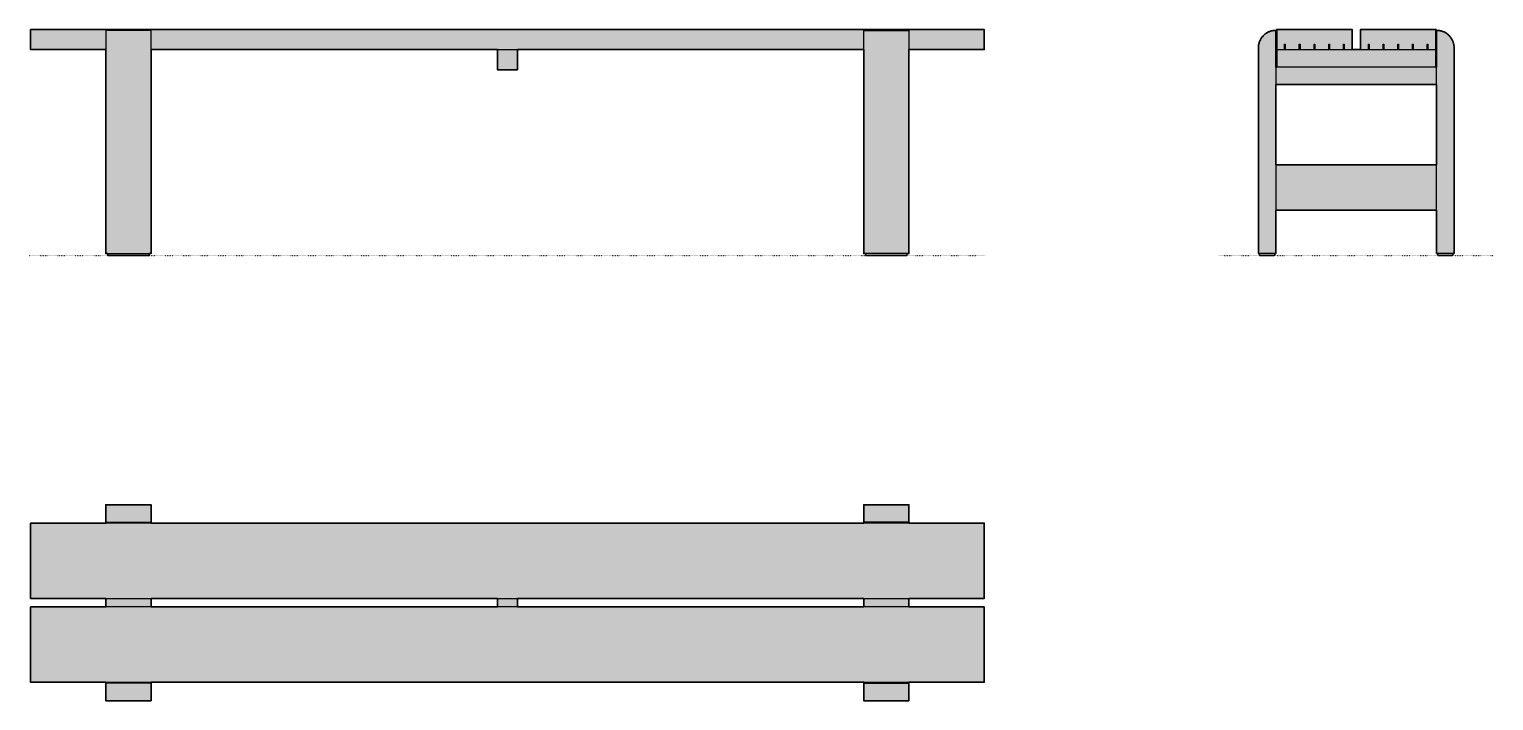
# Model space of a CAD drawing. Header units: millimetres. Extents: x 0 to 2918, y -886 to 450.
import ezdxf

# ---------------------------------------------------------------- set-up
doc = ezdxf.new("R2010")
doc.units = ezdxf.units.MM
doc.linetypes.add('Dots', pattern=[1, 0, -1])
doc.layers.add('Blocks', color=7, linetype='Continuous')
doc.layers.add('Blocks$Fill', color=7, linetype='Continuous', true_color=0xffffff)
for name, color, linetype, lineweight, true_color in [('Blocks$Inner', 7, 'Continuous', 25, 0x007f00), ('Blocks$Outline', 7, 'Continuous', 35, 0xff3f3f), ('Groud', 7, 'Dots', 25, 0x243775)]:
    doc.layers.add(name, color=color, linetype=linetype, lineweight=lineweight, true_color=true_color)

# ---------------------------------------------------------------- blocks, each defined once
blk = doc.blocks.new('Weekday Bench 190 Side')
at = {"layer": 'Blocks$Fill'}
h = blk.add_hatch(color=256, dxfattribs=at)
h.paths.add_polyline_path([(80.9, 4.4), (78.9, 4.4), (78.9, 413.4), (78.9, 414.6), (78.9, 415.8), (79, 417), (79.2, 418.2), (79.4, 419.4), (79.6, 420.6), (79.8, 421.7), (80.2, 422.9), (80.5, 424), (80.9, 425.2), (81.3, 426.3), (81.8, 427.4), (82.2, 428.5), (82.8, 429.5), (83.3, 430.6), (83.9, 431.6), (84.6, 432.6), (85.3, 433.6), (86, 434.6), (86.7, 435.5), (87.5, 436.4), (88.3, 437.3), (89.1, 438.2), (90, 439), (90.9, 439.8), (91.8, 440.6), (92.7, 441.3), (93.7, 442), (94.7, 442.7), (95.7, 443.3), (96.7, 444), (97.8, 444.5), (98.8, 445.1), (99.9, 445.5), (101, 446), (102.1, 446.4), (103.3, 446.8), (104.4, 447.1), (105.6, 447.4), (106.7, 447.7), (107.9, 447.9), (109.1, 448.1), (110.3, 448.3), (111.5, 448.4), (112.7, 448.4), (113.9, 448.4), (113.9, 375.4), (115.4, 375.4), (115.4, 450.4), (265.4, 450.4), (265.4, 410.4), (282.4, 410.4), (282.4, 450.4), (432.4, 450.4), (432.4, 410.4), (432.4, 375.4), (433.9, 375.4), (433.9, 448.4), (435, 448.4), (436.2, 448.4), (437.4, 448.3), (438.6, 448.1), (439.8, 447.9), (441, 447.7), (442.1, 447.4), (443.3, 447.1), (444.4, 446.8), (445.6, 446.4), (446.7, 446), (447.8, 445.5), (448.9, 445.1), (450, 444.5), (451, 444), (452, 443.3), (453, 442.7), (454, 442), (455, 441.3), (455.9, 440.6), (456.9, 439.8), (457.7, 439), (458.6, 438.2), (459.4, 437.3), (460.2, 436.4), (461, 435.5), (461.7, 434.6), (462.4, 433.6), (463.1, 432.6), (463.8, 431.6), (464.4, 430.6), (464.9, 429.5), (465.5, 428.5), (466, 427.4), (466.4, 426.3), (466.8, 425.2), (467.2, 424), (467.6, 422.9), (467.9, 421.7), (468.1, 420.6), (468.3, 419.4), (468.5, 418.2), (468.7, 417), (468.8, 415.8), (468.8, 414.6), (468.9, 413.4), (468.9, 4.4), (466.9, 4.4), (466.4, 1.7), (466.4, 1.6), (466.4, 1.6), (466.4, 1.5), (466.4, 1.5), (466.3, 1.4), (466.3, 1.4), (466.3, 1.3), (466.3, 1.3), (466.3, 1.2), (466.2, 1.2), (466.2, 1.1), (466.2, 1.1), (466.2, 1.1), (466.1, 1), (466.1, 1), (466.1, 0.9), (466, 0.9), (466, 0.9), (465.9, 0.8), (465.9, 0.8), (465.9, 0.8), (465.8, 0.7), (465.8, 0.7), (465.7, 0.7), (465.7, 0.7), (465.7, 0.6), (465.6, 0.6), (465.6, 0.6), (465.5, 0.6), (465.5, 0.5), (465.4, 0.5), (465.4, 0.5), (465.3, 0.5), (465.3, 0.5), (465.2, 0.5), (465.2, 0.5), (465.1, 0.5), (465.1, 0.5), (465, 0.4), (465, 0.4), (464.9, 0.4), (437.7, 0.4), (437.7, 0.4), (437.6, 0.5), (437.6, 0.5), (437.5, 0.5), (437.5, 0.5), (437.4, 0.5), (437.4, 0.5), (437.3, 0.5), (437.3, 0.5), (437.2, 0.5), (437.2, 0.6), (437.1, 0.6), (437.1, 0.6), (437, 0.6), (437, 0.7), (437, 0.7), (436.9, 0.7), (436.9, 0.7), (436.8, 0.8), (436.8, 0.8), (436.8, 0.8), (436.7, 0.9), (436.7, 0.9), (436.6, 0.9), (436.6, 1), (436.6, 1), (436.6, 1.1), (436.5, 1.1), (436.5, 1.1), (436.5, 1.2), (436.4, 1.2), (436.4, 1.3), (436.4, 1.3), (436.4, 1.4), (436.4, 1.4), (436.3, 1.5), (436.3, 1.5), (436.3, 1.6), (436.3, 1.6), (436.3, 1.7), (436.3, 1.7), (435.9, 4.4), (433.9, 4.4), (433.9, 90.4), (113.9, 90.4), (113.9, 4.4), (111.9, 4.4), (111.4, 1.7), (111.4, 1.6), (111.4, 1.6), (111.4, 1.5), (111.4, 1.5), (111.3, 1.4), (111.3, 1.4), (111.3, 1.3), (111.3, 1.3), (111.3, 1.2), (111.2, 1.2), (111.2, 1.1), (111.2, 1.1), (111.1, 1), (111.1, 1), (111.1, 1), (111, 0.9), (111, 0.9), (111, 0.9), (110.9, 0.8), (110.9, 0.8), (110.9, 0.8), (110.8, 0.7), (110.8, 0.7), (110.7, 0.7), (110.7, 0.6), (110.6, 0.6), (110.6, 0.6), (110.5, 0.6), (110.5, 0.6), (110.4, 0.5), (110.4, 0.5), (110.3, 0.5), (110.3, 0.5), (110.2, 0.5), (110.2, 0.5), (110.1, 0.5), (110.1, 0.5), (110, 0.4), (110, 0.4), (109.9, 0.4), (82.7, 0.4), (82.7, 0.4), (82.6, 0.5), (82.6, 0.5), (82.5, 0.5), (82.5, 0.5), (82.4, 0.5), (82.4, 0.5), (82.3, 0.5), (82.3, 0.5), (82.2, 0.5), (82.2, 0.6), (82.1, 0.6), (82.1, 0.6), (82, 0.6), (82, 0.7), (82, 0.7), (81.9, 0.7), (81.9, 0.7), (81.8, 0.8), (81.8, 0.8), (81.8, 0.8), (81.7, 0.9), (81.7, 0.9), (81.6, 0.9), (81.6, 1), (81.6, 1), (81.6, 1.1), (81.5, 1.1), (81.5, 1.1), (81.5, 1.2), (81.4, 1.2), (81.4, 1.3), (81.4, 1.3), (81.4, 1.4), (81.4, 1.4), (81.3, 1.5), (81.3, 1.5), (81.3, 1.6), (81.3, 1.6), (81.3, 1.7), (81.3, 1.7)], flags=0)
h.paths.add_polyline_path([(113.9, 340.4), (113.9, 180.4), (433.9, 180.4), (433.9, 340.4)], flags=0)
at = {"layer": 'Blocks$Inner'}
for p, q in [((432.4, 410.4), (432.4, 375.4)), ((113.9, 375.4), (115.4, 375.4)), ((433.9, 340.4), (113.9, 340.4)), ((113.9, 180.4), (433.9, 180.4)), ((113.9, 90.4), (433.9, 90.4))]:
    blk.add_line(p, q, dxfattribs=at)
for points in [[(113.9, 448.4), (113.9, 180.4), (113.9, 90.4), (113.9, 4.4), (78.9, 4.4), (78.9, 413.4), (78.9, 414.6), (78.9, 415.8), (79, 417), (79.2, 418.2), (79.4, 419.4), (79.6, 420.6), (79.8, 421.7), (80.2, 422.9), (80.5, 424), (80.9, 425.2), (81.3, 426.3), (81.8, 427.4), (82.2, 428.5), (82.8, 429.5), (83.3, 430.6), (83.9, 431.6), (84.6, 432.6), (85.3, 433.6), (86, 434.6), (86.7, 435.5), (87.5, 436.4), (88.3, 437.3), (89.1, 438.2), (90, 439), (90.9, 439.8), (91.8, 440.6), (92.7, 441.3), (93.7, 442), (94.7, 442.7), (95.7, 443.3), (96.7, 444), (97.8, 444.5), (98.8, 445.1), (99.9, 445.5), (101, 446), (102.1, 446.4), (103.3, 446.8), (104.4, 447.1), (105.6, 447.4), (106.7, 447.7), (107.9, 447.9), (109.1, 448.1), (110.3, 448.3), (111.5, 448.4), (112.7, 448.4)], [(433.9, 4.4), (433.9, 448.4), (435, 448.4), (436.2, 448.4), (437.4, 448.3), (438.6, 448.1), (439.8, 447.9), (441, 447.7), (442.1, 447.4), (443.3, 447.1), (444.4, 446.8), (445.6, 446.4), (446.7, 446), (447.8, 445.5), (448.9, 445.1), (450, 444.5), (451, 444), (452, 443.3), (453, 442.7), (454, 442), (455, 441.3), (455.9, 440.6), (456.9, 439.8), (457.7, 439), (458.6, 438.2), (459.4, 437.3), (460.2, 436.4), (461, 435.5), (461.7, 434.6), (462.4, 433.6), (463.1, 432.6), (463.8, 431.6), (464.4, 430.6), (464.9, 429.5), (465.5, 428.5), (466, 427.4), (466.4, 426.3), (466.8, 425.2), (467.2, 424), (467.6, 422.9), (467.9, 421.7), (468.1, 420.6), (468.3, 419.4), (468.5, 418.2), (468.7, 417), (468.8, 415.8), (468.8, 414.6), (468.9, 413.4), (468.9, 4.4)]]:
    blk.add_lwpolyline(points, close=True, dxfattribs=at)
for points in [[(433.9, 375.4), (432.4, 375.4), (115.4, 375.4), (115.4, 410.4), (115.4, 450.4), (265.4, 450.4), (265.4, 410.4)], [(415.2, 410.4), (415.2, 420.6), (416.5, 420.6), (416.5, 410.4), (432.4, 410.4), (432.4, 450.4), (282.4, 450.4), (282.4, 410.4)], [(115.4, 410.4), (131.2, 410.4), (132.5, 410.4)], [(131.2, 410.4), (131.2, 420.6), (132.5, 420.6), (132.5, 410.4), (160.4, 410.4), (161.8, 410.4)], [(160.4, 410.4), (160.4, 420.6), (161.8, 420.6), (161.8, 410.4), (189.7, 410.4), (191, 410.4), (218.9, 410.4), (220.3, 410.4), (248.2, 410.4), (249.5, 410.4), (265.4, 410.4), (282.4, 410.4), (298.2, 410.4), (299.5, 410.4), (327.4, 410.4), (328.8, 410.4)], [(189.7, 410.4), (189.7, 420.6), (191, 420.6), (191, 410.4)], [(218.9, 410.4), (218.9, 420.6), (220.3, 420.6), (220.3, 410.4)], [(248.2, 410.4), (248.2, 420.6), (249.5, 420.6), (249.5, 410.4)], [(298.2, 410.4), (298.2, 420.6), (299.5, 420.6), (299.5, 410.4)], [(327.4, 410.4), (327.4, 420.6), (328.8, 420.6), (328.8, 410.4), (356.7, 410.4), (358, 410.4), (385.9, 410.4), (387.3, 410.4)], [(356.7, 410.4), (356.7, 420.6), (358, 420.6), (358, 410.4)], [(385.9, 410.4), (385.9, 420.6), (387.3, 420.6), (387.3, 410.4), (415.2, 410.4), (416.5, 410.4)], [(80.9, 4.4), (81.3, 1.7), (81.3, 1.7), (81.3, 1.6), (81.3, 1.6), (81.3, 1.5), (81.3, 1.5), (81.4, 1.4), (81.4, 1.4), (81.4, 1.3), (81.4, 1.3), (81.4, 1.2), (81.5, 1.2), (81.5, 1.1), (81.5, 1.1), (81.6, 1.1), (81.6, 1), (81.6, 1), (81.6, 0.9), (81.7, 0.9), (81.7, 0.9), (81.8, 0.8), (81.8, 0.8), (81.8, 0.8), (81.9, 0.7), (81.9, 0.7), (82, 0.7), (82, 0.7), (82, 0.6), (82.1, 0.6), (82.1, 0.6), (82.2, 0.6), (82.2, 0.5), (82.3, 0.5), (82.3, 0.5), (82.4, 0.5), (82.4, 0.5), (82.5, 0.5), (82.5, 0.5), (82.6, 0.5), (82.6, 0.5), (82.7, 0.4), (82.7, 0.4), (82.8, 0.4), (82.9, 0.4), (83.9, 0.4), (84.2, 0.4), (108.5, 0.4), (108.8, 0.4), (109.8, 0.4), (109.9, 0.4), (110, 0.4), (110, 0.4), (110.1, 0.5), (110.1, 0.5), (110.2, 0.5), (110.2, 0.5), (110.3, 0.5), (110.3, 0.5), (110.4, 0.5), (110.4, 0.5), (110.5, 0.6), (110.5, 0.6), (110.6, 0.6), (110.6, 0.6), (110.7, 0.6), (110.7, 0.7), (110.8, 0.7), (110.8, 0.7), (110.9, 0.8), (110.9, 0.8), (110.9, 0.8), (111, 0.9), (111, 0.9), (111, 0.9), (111.1, 1), (111.1, 1), (111.1, 1), (111.2, 1.1), (111.2, 1.1), (111.2, 1.2), (111.3, 1.2), (111.3, 1.3), (111.3, 1.3), (111.3, 1.4), (111.3, 1.4), (111.4, 1.5), (111.4, 1.5), (111.4, 1.6), (111.4, 1.6), (111.4, 1.7), (111.4, 1.7), (111.9, 4.4)], [(466.9, 4.4), (466.4, 1.7), (466.4, 1.7), (466.4, 1.6), (466.4, 1.6), (466.4, 1.5), (466.4, 1.5), (466.3, 1.4), (466.3, 1.4), (466.3, 1.3), (466.3, 1.3), (466.3, 1.2), (466.2, 1.2), (466.2, 1.1), (466.2, 1.1), (466.2, 1.1), (466.1, 1), (466.1, 1), (466.1, 0.9), (466, 0.9), (466, 0.9), (465.9, 0.8), (465.9, 0.8), (465.9, 0.8), (465.8, 0.7), (465.8, 0.7), (465.7, 0.7), (465.7, 0.7), (465.7, 0.6), (465.6, 0.6), (465.6, 0.6), (465.5, 0.6), (465.5, 0.5), (465.4, 0.5), (465.4, 0.5), (465.3, 0.5), (465.3, 0.5), (465.2, 0.5), (465.2, 0.5), (465.1, 0.5), (465.1, 0.5), (465, 0.4), (465, 0.4), (464.9, 0.4), (463.8, 0.4), (463.5, 0.4), (439.2, 0.4), (438.9, 0.4), (437.9, 0.4), (437.8, 0.4), (437.7, 0.4), (437.7, 0.4), (437.6, 0.5), (437.6, 0.5), (437.5, 0.5), (437.5, 0.5), (437.4, 0.5), (437.4, 0.5), (437.3, 0.5), (437.3, 0.5), (437.2, 0.5), (437.2, 0.6), (437.1, 0.6), (437.1, 0.6), (437, 0.6), (437, 0.7), (437, 0.7), (436.9, 0.7), (436.9, 0.7), (436.8, 0.8), (436.8, 0.8), (436.8, 0.8), (436.7, 0.9), (436.7, 0.9), (436.6, 0.9), (436.6, 1), (436.6, 1), (436.6, 1.1), (436.5, 1.1), (436.5, 1.1), (436.5, 1.2), (436.4, 1.2), (436.4, 1.3), (436.4, 1.3), (436.4, 1.4), (436.4, 1.4), (436.3, 1.5), (436.3, 1.5), (436.3, 1.6), (436.3, 1.6), (436.3, 1.7), (436.3, 1.7), (435.9, 4.4)]]:
    blk.add_lwpolyline(points, dxfattribs=at)
at = {"layer": 'Blocks$Outline'}
for points in [[(80.9, 4.4), (78.9, 4.4), (78.9, 413.4), (78.9, 414.6), (78.9, 415.8), (79, 417), (79.2, 418.2), (79.4, 419.4), (79.6, 420.6), (79.8, 421.7), (80.2, 422.9), (80.5, 424), (80.9, 425.2), (81.3, 426.3), (81.8, 427.4), (82.2, 428.5), (82.8, 429.5), (83.3, 430.6), (83.9, 431.6), (84.6, 432.6), (85.3, 433.6), (86, 434.6), (86.7, 435.5), (87.5, 436.4), (88.3, 437.3), (89.1, 438.2), (90, 439), (90.9, 439.8), (91.8, 440.6), (92.7, 441.3), (93.7, 442), (94.7, 442.7), (95.7, 443.3), (96.7, 444), (97.8, 444.5), (98.8, 445.1), (99.9, 445.5), (101, 446), (102.1, 446.4), (103.3, 446.8), (104.4, 447.1), (105.6, 447.4), (106.7, 447.7), (107.9, 447.9), (109.1, 448.1), (110.3, 448.3), (111.5, 448.4), (112.7, 448.4), (113.9, 448.4)], [(113.9, 448.4), (113.9, 375.4)], [(115.4, 375.4), (115.4, 410.4), (115.4, 450.4), (265.4, 450.4), (265.4, 410.4)], [(282.4, 410.4), (282.4, 450.4), (432.4, 450.4), (432.4, 410.4)], [(433.9, 375.4), (433.9, 448.4), (435, 448.4), (436.2, 448.4), (437.4, 448.3), (438.6, 448.1), (439.8, 447.9), (441, 447.7), (442.1, 447.4), (443.3, 447.1), (444.4, 446.8), (445.6, 446.4), (446.7, 446), (447.8, 445.5), (448.9, 445.1), (450, 444.5), (451, 444), (452, 443.3), (453, 442.7), (454, 442), (455, 441.3), (455.9, 440.6), (456.9, 439.8), (457.7, 439), (458.6, 438.2), (459.4, 437.3), (460.2, 436.4), (461, 435.5), (461.7, 434.6), (462.4, 433.6), (463.1, 432.6), (463.8, 431.6), (464.4, 430.6), (464.9, 429.5), (465.5, 428.5), (466, 427.4), (466.4, 426.3), (466.8, 425.2), (467.2, 424), (467.6, 422.9), (467.9, 421.7), (468.1, 420.6), (468.3, 419.4), (468.5, 418.2), (468.7, 417), (468.8, 415.8), (468.8, 414.6), (468.9, 413.4), (468.9, 4.4), (466.9, 4.4)], [(265.4, 410.4), (282.4, 410.4)], [(432.4, 410.4), (432.4, 375.4)], [(113.9, 375.4), (115.4, 375.4)], [(432.4, 375.4), (433.9, 375.4)], [(113.9, 340.4), (113.9, 180.4)], [(433.9, 340.4), (113.9, 340.4)], [(433.9, 180.4), (433.9, 340.4)], [(113.9, 180.4), (433.9, 180.4)], [(113.9, 90.4), (113.9, 90.4), (113.9, 4.4), (111.9, 4.4)], [(433.9, 90.4), (113.9, 90.4)], [(433.9, 4.4), (433.9, 90.4)], [(111.9, 4.4), (111.4, 1.7), (111.4, 1.7), (111.4, 1.6), (111.4, 1.6), (111.4, 1.5), (111.4, 1.5), (111.3, 1.4), (111.3, 1.4), (111.3, 1.3), (111.3, 1.3), (111.3, 1.2), (111.2, 1.2), (111.2, 1.1), (111.2, 1.1), (111.1, 1), (111.1, 1), (111.1, 1), (111, 0.9), (111, 0.9), (111, 0.9), (110.9, 0.8), (110.9, 0.8), (110.9, 0.8), (110.8, 0.7), (110.8, 0.7), (110.7, 0.7), (110.7, 0.6), (110.6, 0.6), (110.6, 0.6), (110.5, 0.6), (110.5, 0.6), (110.4, 0.5), (110.4, 0.5), (110.3, 0.5), (110.3, 0.5), (110.2, 0.5), (110.2, 0.5), (110.1, 0.5), (110.1, 0.5), (110, 0.4), (110, 0.4), (109.9, 0.4), (109.8, 0.4), (108.8, 0.4), (108.5, 0.4), (84.2, 0.4), (83.9, 0.4), (82.9, 0.4), (82.8, 0.4), (82.7, 0.4), (82.7, 0.4), (82.6, 0.5), (82.6, 0.5), (82.5, 0.5), (82.5, 0.5), (82.4, 0.5), (82.4, 0.5), (82.3, 0.5), (82.3, 0.5), (82.2, 0.5), (82.2, 0.6), (82.1, 0.6), (82.1, 0.6), (82, 0.6), (82, 0.7), (82, 0.7), (81.9, 0.7), (81.9, 0.7), (81.8, 0.8), (81.8, 0.8), (81.8, 0.8), (81.7, 0.9), (81.7, 0.9), (81.6, 0.9), (81.6, 1), (81.6, 1), (81.6, 1.1), (81.5, 1.1), (81.5, 1.1), (81.5, 1.2), (81.4, 1.2), (81.4, 1.3), (81.4, 1.3), (81.4, 1.4), (81.4, 1.4), (81.3, 1.5), (81.3, 1.5), (81.3, 1.6), (81.3, 1.6), (81.3, 1.7), (81.3, 1.7), (80.9, 4.4)], [(435.9, 4.4), (433.9, 4.4)], [(466.9, 4.4), (466.4, 1.7), (466.4, 1.7), (466.4, 1.6), (466.4, 1.6), (466.4, 1.5), (466.4, 1.5), (466.3, 1.4), (466.3, 1.4), (466.3, 1.3), (466.3, 1.3), (466.3, 1.2), (466.2, 1.2), (466.2, 1.1), (466.2, 1.1), (466.2, 1.1), (466.1, 1), (466.1, 1), (466.1, 0.9), (466, 0.9), (466, 0.9), (465.9, 0.8), (465.9, 0.8), (465.9, 0.8), (465.8, 0.7), (465.8, 0.7), (465.7, 0.7), (465.7, 0.7), (465.7, 0.6), (465.6, 0.6), (465.6, 0.6), (465.5, 0.6), (465.5, 0.5), (465.4, 0.5), (465.4, 0.5), (465.3, 0.5), (465.3, 0.5), (465.2, 0.5), (465.2, 0.5), (465.1, 0.5), (465.1, 0.5), (465, 0.4), (465, 0.4), (464.9, 0.4), (463.8, 0.4), (463.5, 0.4), (439.2, 0.4), (438.9, 0.4), (437.9, 0.4), (437.8, 0.4), (437.7, 0.4), (437.7, 0.4), (437.6, 0.5), (437.6, 0.5), (437.5, 0.5), (437.5, 0.5), (437.4, 0.5), (437.4, 0.5), (437.3, 0.5), (437.3, 0.5), (437.2, 0.5), (437.2, 0.6), (437.1, 0.6), (437.1, 0.6), (437, 0.6), (437, 0.7), (437, 0.7), (436.9, 0.7), (436.9, 0.7), (436.8, 0.8), (436.8, 0.8), (436.8, 0.8), (436.7, 0.9), (436.7, 0.9), (436.6, 0.9), (436.6, 1), (436.6, 1), (436.6, 1.1), (436.5, 1.1), (436.5, 1.1), (436.5, 1.2), (436.4, 1.2), (436.4, 1.3), (436.4, 1.3), (436.4, 1.4), (436.4, 1.4), (436.3, 1.5), (436.3, 1.5), (436.3, 1.6), (436.3, 1.6), (436.3, 1.7), (436.3, 1.7), (435.9, 4.4)]]:
    blk.add_lwpolyline(points, dxfattribs=at)
blk = doc.blocks.new('Weekday Bench 190 Top')
at = {"layer": 'Blocks$Fill'}
h = blk.add_hatch(color=256, dxfattribs=at)
h.paths.add_polyline_path([(405.4, -945.5), (405.4, -1095.5), (555.4, -1095.5), (555.4, -945.5), (591.9, -945.5), (591.9, -855.5), (556.9, -855.5), (555.4, -855.5), (555.4, 564.5), (591.9, 564.5), (591.9, 654.5), (556.9, 654.5), (555.4, 654.5), (555.4, 804.5), (405.4, 804.5), (405.4, 654.5), (388.4, 654.5), (388.4, 804.5), (238.4, 804.5), (238.4, 654.5), (236.9, 654.5), (201.9, 654.5), (201.9, 564.5), (236.9, 564.5), (238.4, 564.5), (238.4, -855.5), (201.9, -855.5), (201.9, -945.5), (236.9, -945.5), (238.4, -945.5), (238.4, -1095.5), (388.4, -1095.5), (388.4, -945.5)], flags=0)
h.paths.add_polyline_path([(388.4, -125.5), (388.4, 564.5), (405.4, 564.5), (405.4, -125.5)], flags=0)
h.paths.add_polyline_path([(405.4, -855.5), (388.4, -855.5), (388.4, -165.5), (405.4, -165.5)], flags=0)
at = {"layer": 'Blocks$Inner'}
for p, q in [((556.9, 654.5), (556.9, 564.5)), ((236.9, -855.5), (236.9, -945.5)), ((388.4, -855.5), (405.4, -855.5)), ((556.9, -945.5), (556.9, -855.5)), ((405.4, -945.5), (388.4, -945.5))]:
    blk.add_line(p, q, dxfattribs=at)
for points in [[(388.4, 804.5), (238.4, 804.5), (238.4, -1095.5), (388.4, -1095.5)], [(555.4, 804.5), (405.4, 804.5), (405.4, -1095.5), (555.4, -1095.5)]]:
    blk.add_lwpolyline(points, close=True, dxfattribs=at)
for points in [[(236.9, 564.5), (236.9, 654.5), (201.9, 654.5), (201.9, 564.5), (236.9, 564.5), (238.4, 564.5)], [(238.4, 654.5), (236.9, 654.5)], [(405.4, 654.5), (388.4, 654.5)], [(555.4, 564.5), (556.9, 564.5), (591.9, 564.5), (591.9, 654.5), (556.9, 654.5), (555.4, 654.5)], [(388.4, 564.5), (405.4, 564.5)], [(388.4, -125.5), (405.4, -125.5)], [(405.4, -165.5), (388.4, -165.5)], [(238.4, -945.5), (236.9, -945.5), (201.9, -945.5), (201.9, -855.5), (236.9, -855.5), (238.4, -855.5)], [(555.4, -855.5), (556.9, -855.5), (591.9, -855.5), (591.9, -945.5), (556.9, -945.5), (555.4, -945.5)]]:
    blk.add_lwpolyline(points, dxfattribs=at)
at = {"layer": 'Blocks$Outline'}
for points in [[(388.4, 804.5), (238.4, 804.5), (238.4, 654.5)], [(388.4, 654.5), (388.4, 804.5)], [(555.4, 804.5), (405.4, 804.5), (405.4, 654.5)], [(555.4, 654.5), (555.4, 804.5)], [(236.9, 654.5), (201.9, 654.5), (201.9, 564.5), (236.9, 564.5), (238.4, 564.5)], [(238.4, 654.5), (236.9, 654.5)], [(405.4, 654.5), (388.4, 654.5)], [(555.4, 564.5), (556.9, 564.5), (591.9, 564.5), (591.9, 654.5), (556.9, 654.5), (555.4, 654.5)], [(238.4, 564.5), (238.4, -855.5)], [(388.4, -125.5), (388.4, 564.5)], [(388.4, 564.5), (405.4, 564.5)], [(405.4, 564.5), (405.4, -125.5)], [(555.4, -855.5), (555.4, 564.5)], [(405.4, -125.5), (388.4, -125.5)], [(388.4, -855.5), (388.4, -165.5)], [(388.4, -165.5), (405.4, -165.5)], [(405.4, -165.5), (405.4, -855.5)], [(238.4, -855.5), (236.9, -855.5), (201.9, -855.5), (201.9, -945.5), (236.9, -945.5), (238.4, -945.5)], [(405.4, -855.5), (388.4, -855.5)], [(555.4, -945.5), (556.9, -945.5), (591.9, -945.5), (591.9, -855.5), (556.9, -855.5), (555.4, -855.5)], [(238.4, -945.5), (238.4, -1095.5), (388.4, -1095.5), (388.4, -945.5)], [(388.4, -945.5), (405.4, -945.5)], [(405.4, -945.5), (405.4, -1095.5), (555.4, -1095.5), (555.4, -945.5)]]:
    blk.add_lwpolyline(points, dxfattribs=at)
blk = doc.blocks.new('Weekday Bench 190 Front')
at = {"layer": 'Blocks$Fill'}
blk.add_hatch(color=256, dxfattribs=at).paths.add_polyline_path([(1752.5, 410), (1902.5, 410), (1902.5, 450), (2.5, 450), (2.5, 410), (152.5, 410), (152.5, 4), (156, 4), (156.4, 1.2), (156.5, 1.2), (156.5, 1.1), (156.5, 1.1), (156.5, 1), (156.5, 1), (156.5, 0.9), (156.6, 0.9), (156.6, 0.8), (156.6, 0.8), (156.6, 0.7), (156.7, 0.7), (156.7, 0.7), (156.7, 0.6), (156.7, 0.6), (156.8, 0.5), (156.8, 0.5), (156.8, 0.5), (156.9, 0.4), (156.9, 0.4), (156.9, 0.4), (157, 0.3), (157, 0.3), (157.1, 0.3), (157.1, 0.2), (157.2, 0.2), (157.2, 0.2), (157.2, 0.2), (157.3, 0.1), (157.3, 0.1), (157.4, 0.1), (157.4, 0.1), (157.5, 0.1), (157.5, 0.1), (157.6, 0), (157.6, 0), (157.7, 0), (157.7, 0), (157.8, 0), (157.8, 0), (157.9, 0), (157.9, 0), (237.1, 0), (237.2, 0), (237.2, 0), (237.3, 0), (237.4, 0), (237.4, 0), (237.5, 0), (237.5, 0.1), (237.6, 0.1), (237.6, 0.1), (237.6, 0.1), (237.7, 0.1), (237.7, 0.1), (237.8, 0.2), (237.8, 0.2), (237.9, 0.2), (237.9, 0.3), (238, 0.3), (238, 0.3), (238, 0.3), (238.1, 0.4), (238.1, 0.4), (238.2, 0.4), (238.2, 0.5), (238.2, 0.5), (238.3, 0.6), (238.3, 0.6), (238.3, 0.6), (238.4, 0.7), (238.4, 0.7), (238.4, 0.8), (238.4, 0.8), (238.5, 0.9), (238.5, 0.9), (238.5, 1), (238.5, 1), (238.5, 1.1), (238.5, 1.1), (238.6, 1.2), (238.6, 1.2), (238.6, 1.3), (239, 4), (242.5, 4), (242.5, 410), (932.5, 410), (932.5, 370), (972.5, 370), (972.5, 410), (1662.5, 410), (1662.5, 4), (1666, 4), (1666.4, 1.2), (1666.5, 1.2), (1666.5, 1.1), (1666.5, 1.1), (1666.5, 1), (1666.5, 1), (1666.5, 0.9), (1666.6, 0.9), (1666.6, 0.8), (1666.6, 0.8), (1666.6, 0.7), (1666.7, 0.7), (1666.7, 0.7), (1666.7, 0.6), (1666.7, 0.6), (1666.8, 0.5), (1666.8, 0.5), (1666.8, 0.5), (1666.9, 0.4), (1666.9, 0.4), (1666.9, 0.4), (1667, 0.3), (1667, 0.3), (1667.1, 0.3), (1667.1, 0.2), (1667.2, 0.2), (1667.2, 0.2), (1667.2, 0.2), (1667.3, 0.1), (1667.3, 0.1), (1667.4, 0.1), (1667.4, 0.1), (1667.5, 0.1), (1667.5, 0.1), (1667.6, 0), (1667.6, 0), (1667.7, 0), (1667.7, 0), (1667.8, 0), (1667.8, 0), (1667.9, 0), (1667.9, 0), (1747.1, 0), (1747.2, 0), (1747.2, 0), (1747.3, 0), (1747.4, 0), (1747.4, 0), (1747.5, 0), (1747.5, 0.1), (1747.6, 0.1), (1747.6, 0.1), (1747.6, 0.1), (1747.7, 0.1), (1747.7, 0.1), (1747.8, 0.2), (1747.8, 0.2), (1747.9, 0.2), (1747.9, 0.3), (1748, 0.3), (1748, 0.3), (1748, 0.3), (1748.1, 0.4), (1748.1, 0.4), (1748.2, 0.4), (1748.2, 0.5), (1748.2, 0.5), (1748.3, 0.6), (1748.3, 0.6), (1748.3, 0.6), (1748.4, 0.7), (1748.4, 0.7), (1748.4, 0.8), (1748.4, 0.8), (1748.5, 0.9), (1748.5, 0.9), (1748.5, 1), (1748.5, 1), (1748.5, 1.1), (1748.5, 1.1), (1748.6, 1.2), (1748.6, 1.2), (1748.6, 1.3), (1749, 4), (1752.5, 4)], flags=0)
at = {"layer": 'Blocks$Inner'}
for points in [[(1752.5, 410), (1902.5, 410), (1902.5, 450), (2.5, 450), (2.5, 410), (152.5, 410)], [(242.5, 410), (1662.5, 410)], [(972.5, 410), (972.5, 370), (932.5, 370), (932.5, 410)], [(239, 4), (238.6, 1.3), (238.6, 1.2), (238.6, 1.2), (238.5, 1.1), (238.5, 1.1), (238.5, 1), (238.5, 1), (238.5, 0.9), (238.5, 0.9), (238.4, 0.8), (238.4, 0.8), (238.4, 0.7), (238.4, 0.7), (238.3, 0.6), (238.3, 0.6), (238.3, 0.6), (238.2, 0.5), (238.2, 0.5), (238.2, 0.4), (238.1, 0.4), (238.1, 0.4), (238, 0.3), (238, 0.3), (238, 0.3), (237.9, 0.3), (237.9, 0.2), (237.8, 0.2), (237.8, 0.2), (237.7, 0.1), (237.7, 0.1), (237.6, 0.1), (237.6, 0.1), (237.6, 0.1), (237.5, 0.1), (237.5, 0), (237.4, 0), (237.4, 0), (237.3, 0), (237.2, 0), (237.2, 0), (237.1, 0), (237.1, 0), (235.9, 0), (235.6, 0), (159.4, 0), (159.1, 0), (157.9, 0), (157.9, 0), (157.8, 0), (157.8, 0), (157.7, 0), (157.7, 0), (157.6, 0), (157.6, 0), (157.5, 0.1), (157.5, 0.1), (157.4, 0.1), (157.4, 0.1), (157.3, 0.1), (157.3, 0.1), (157.2, 0.2), (157.2, 0.2), (157.2, 0.2), (157.1, 0.2), (157.1, 0.3), (157, 0.3), (157, 0.3), (156.9, 0.4), (156.9, 0.4), (156.9, 0.4), (156.8, 0.5), (156.8, 0.5), (156.8, 0.5), (156.7, 0.6), (156.7, 0.6), (156.7, 0.7), (156.7, 0.7), (156.6, 0.7), (156.6, 0.8), (156.6, 0.8), (156.6, 0.9), (156.5, 0.9), (156.5, 1), (156.5, 1), (156.5, 1.1), (156.5, 1.1), (156.5, 1.2), (156.4, 1.2), (156.4, 1.3), (156, 4)], [(1666, 4), (1666.4, 1.3), (1666.4, 1.2), (1666.5, 1.2), (1666.5, 1.1), (1666.5, 1.1), (1666.5, 1), (1666.5, 1), (1666.5, 0.9), (1666.6, 0.9), (1666.6, 0.8), (1666.6, 0.8), (1666.6, 0.7), (1666.7, 0.7), (1666.7, 0.7), (1666.7, 0.6), (1666.7, 0.6), (1666.8, 0.5), (1666.8, 0.5), (1666.8, 0.5), (1666.9, 0.4), (1666.9, 0.4), (1666.9, 0.4), (1667, 0.3), (1667, 0.3), (1667.1, 0.3), (1667.1, 0.2), (1667.2, 0.2), (1667.2, 0.2), (1667.2, 0.2), (1667.3, 0.1), (1667.3, 0.1), (1667.4, 0.1), (1667.4, 0.1), (1667.5, 0.1), (1667.5, 0.1), (1667.6, 0), (1667.6, 0), (1667.7, 0), (1667.7, 0), (1667.8, 0), (1667.8, 0), (1667.9, 0), (1667.9, 0), (1668, 0), (1669.1, 0), (1669.4, 0), (1745.6, 0), (1745.9, 0), (1747, 0), (1747.1, 0), (1747.1, 0), (1747.2, 0), (1747.2, 0), (1747.3, 0), (1747.4, 0), (1747.4, 0), (1747.5, 0), (1747.5, 0.1), (1747.6, 0.1), (1747.6, 0.1), (1747.6, 0.1), (1747.7, 0.1), (1747.7, 0.1), (1747.8, 0.2), (1747.8, 0.2), (1747.9, 0.2), (1747.9, 0.3), (1748, 0.3), (1748, 0.3), (1748, 0.3), (1748.1, 0.4), (1748.1, 0.4), (1748.2, 0.4), (1748.2, 0.5), (1748.2, 0.5), (1748.3, 0.6), (1748.3, 0.6), (1748.3, 0.6), (1748.4, 0.7), (1748.4, 0.7), (1748.4, 0.8), (1748.4, 0.8), (1748.5, 0.9), (1748.5, 0.9), (1748.5, 1), (1748.5, 1), (1748.5, 1.1), (1748.5, 1.1), (1748.6, 1.2), (1748.6, 1.2), (1748.6, 1.3), (1749, 4)]]:
    blk.add_lwpolyline(points, dxfattribs=at)
for points in [[(242.5, 413), (242.5, 448), (152.5, 448), (152.5, 413), (152.5, 4), (242.5, 4)], [(1662.5, 413), (1662.5, 448), (1752.5, 448), (1752.5, 413), (1752.5, 4), (1662.5, 4)]]:
    blk.add_lwpolyline(points, close=True, dxfattribs=at)
at = {"layer": 'Blocks$Outline'}
for points in [[(1752.5, 410), (1902.5, 410), (1902.5, 450), (2.5, 450), (2.5, 410), (152.5, 410)], [(152.5, 410), (152.5, 4), (156, 4)], [(239, 4), (242.5, 4), (242.5, 410)], [(242.5, 410), (932.5, 410)], [(932.5, 410), (932.5, 370), (972.5, 370), (972.5, 410)], [(972.5, 410), (1662.5, 410)], [(1662.5, 410), (1662.5, 4), (1666, 4)], [(1749, 4), (1752.5, 4), (1752.5, 410)], [(156, 4), (156.4, 1.3), (156.4, 1.2), (156.5, 1.2), (156.5, 1.1), (156.5, 1.1), (156.5, 1), (156.5, 1), (156.5, 0.9), (156.6, 0.9), (156.6, 0.8), (156.6, 0.8), (156.6, 0.7), (156.7, 0.7), (156.7, 0.7), (156.7, 0.6), (156.7, 0.6), (156.8, 0.5), (156.8, 0.5), (156.8, 0.5), (156.9, 0.4), (156.9, 0.4), (156.9, 0.4), (157, 0.3), (157, 0.3), (157.1, 0.3), (157.1, 0.2), (157.2, 0.2), (157.2, 0.2), (157.2, 0.2), (157.3, 0.1), (157.3, 0.1), (157.4, 0.1), (157.4, 0.1), (157.5, 0.1), (157.5, 0.1), (157.6, 0), (157.6, 0), (157.7, 0), (157.7, 0), (157.8, 0), (157.8, 0), (157.9, 0), (157.9, 0), (159.1, 0), (159.4, 0), (235.6, 0), (235.9, 0), (237.1, 0), (237.1, 0), (237.2, 0), (237.2, 0), (237.3, 0), (237.4, 0), (237.4, 0), (237.5, 0), (237.5, 0.1), (237.6, 0.1), (237.6, 0.1), (237.6, 0.1), (237.7, 0.1), (237.7, 0.1), (237.8, 0.2), (237.8, 0.2), (237.9, 0.2), (237.9, 0.3), (238, 0.3), (238, 0.3), (238, 0.3), (238.1, 0.4), (238.1, 0.4), (238.2, 0.4), (238.2, 0.5), (238.2, 0.5), (238.3, 0.6), (238.3, 0.6), (238.3, 0.6), (238.4, 0.7), (238.4, 0.7), (238.4, 0.8), (238.4, 0.8), (238.5, 0.9), (238.5, 0.9), (238.5, 1), (238.5, 1), (238.5, 1.1), (238.5, 1.1), (238.6, 1.2), (238.6, 1.2), (238.6, 1.3), (239, 4)], [(1666, 4), (1666.4, 1.3), (1666.4, 1.2), (1666.5, 1.2), (1666.5, 1.1), (1666.5, 1.1), (1666.5, 1), (1666.5, 1), (1666.5, 0.9), (1666.6, 0.9), (1666.6, 0.8), (1666.6, 0.8), (1666.6, 0.7), (1666.7, 0.7), (1666.7, 0.7), (1666.7, 0.6), (1666.7, 0.6), (1666.8, 0.5), (1666.8, 0.5), (1666.8, 0.5), (1666.9, 0.4), (1666.9, 0.4), (1666.9, 0.4), (1667, 0.3), (1667, 0.3), (1667.1, 0.3), (1667.1, 0.2), (1667.2, 0.2), (1667.2, 0.2), (1667.2, 0.2), (1667.3, 0.1), (1667.3, 0.1), (1667.4, 0.1), (1667.4, 0.1), (1667.5, 0.1), (1667.5, 0.1), (1667.6, 0), (1667.6, 0), (1667.7, 0), (1667.7, 0), (1667.8, 0), (1667.8, 0), (1667.9, 0), (1667.9, 0), (1668, 0), (1669.1, 0), (1669.4, 0), (1745.6, 0), (1745.9, 0), (1747, 0), (1747.1, 0), (1747.1, 0), (1747.2, 0), (1747.2, 0), (1747.3, 0), (1747.4, 0), (1747.4, 0), (1747.5, 0), (1747.5, 0.1), (1747.6, 0.1), (1747.6, 0.1), (1747.6, 0.1), (1747.7, 0.1), (1747.7, 0.1), (1747.8, 0.2), (1747.8, 0.2), (1747.9, 0.2), (1747.9, 0.3), (1748, 0.3), (1748, 0.3), (1748, 0.3), (1748.1, 0.4), (1748.1, 0.4), (1748.2, 0.4), (1748.2, 0.5), (1748.2, 0.5), (1748.3, 0.6), (1748.3, 0.6), (1748.3, 0.6), (1748.4, 0.7), (1748.4, 0.7), (1748.4, 0.8), (1748.4, 0.8), (1748.5, 0.9), (1748.5, 0.9), (1748.5, 1), (1748.5, 1), (1748.5, 1.1), (1748.5, 1.1), (1748.6, 1.2), (1748.6, 1.2), (1748.6, 1.3), (1749, 4)]]:
    blk.add_lwpolyline(points, dxfattribs=at)

msp = doc.modelspace()

# ---------------------------------------------------------------- linework, layer by layer
at = {"layer": 'Groud'}
for points in [[(0, 0), (1905, 0)], [(2369.9, 0), (2917.6, 0)]]:
    msp.add_lwpolyline(points, dxfattribs=at)

# ---------------------------------------------------------------- block references
at = {"layer": 'Blocks'}
for name, p in [('Weekday Bench 190 Front', (0, 0)), ('Weekday Bench 190 Side', (2369.9, 0))]:
    msp.add_blockref(name, p, dxfattribs=at)
at = {"layer": 'Blocks', "rotation": 90.00000000000014}
msp.add_blockref('Weekday Bench 190 Top', (807, -1087.8), dxfattribs=at)

doc.saveas('drawing.dxf')
